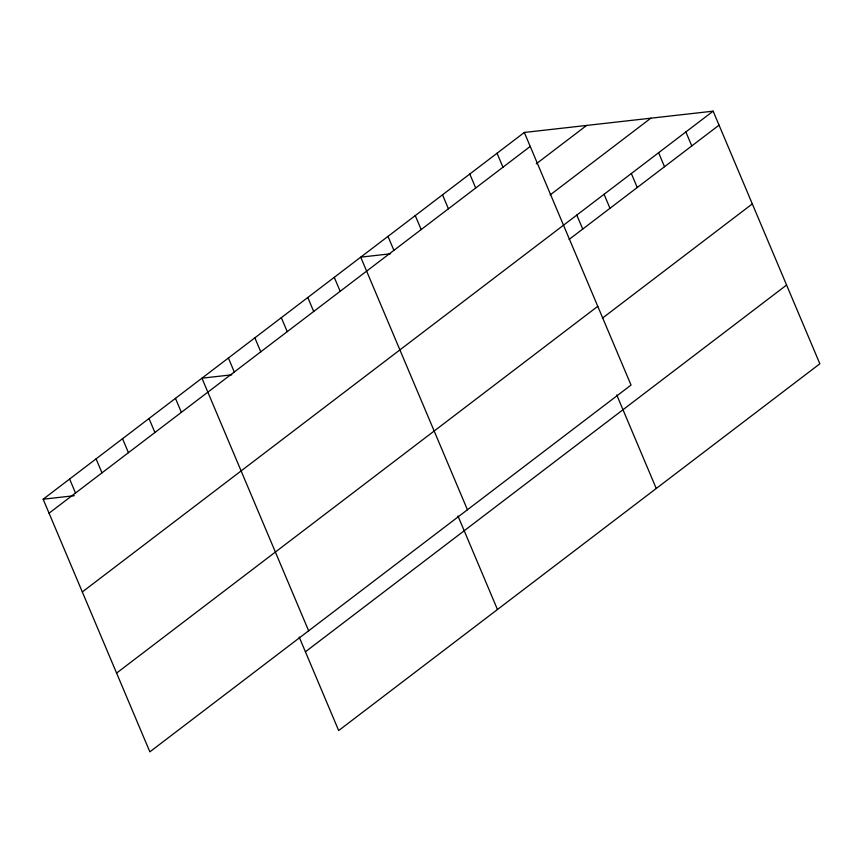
<?xml version="1.0" encoding="UTF-8"?>
<svg xmlns="http://www.w3.org/2000/svg" width="863" height="863" viewBox="0 0 863 863"><rect width="100%" height="100%" fill="white"/><g stroke="black" fill="none" stroke-linecap="round" stroke-linejoin="round"><path stroke-width="1.29" d="M524.326 132.46L631.036 385.071L149.86 751.835L43.15 499.213L524.326 132.46L713.14 111.165L819.85 363.787L338.674 730.54L299.181 637.034M49.051 513.194L530.227 146.44M536.29 163.797L586.635 125.437M550.152 194.93L650.831 118.199M82.319 591.942L713.14 111.165M569.084 239.461L719.052 125.157M116.591 673.086L597.768 306.322M602.342 318.21L752.309 203.905M305.416 651.792L786.581 285.038M390.583 253.787L360.723 257.152L467.433 509.774M231.791 374.822L201.942 378.188L308.641 630.799M43.15 499.213L74.304 495.696M685.869 131.953L691.781 145.933M658.609 152.74L664.51 166.721M631.338 173.517L637.25 187.498M604.078 194.304L609.979 208.285M576.808 215.081L582.719 229.062M616.754 394.984L656.247 488.48M497.056 153.247L502.967 167.228M469.785 174.024L475.696 188.005M442.525 194.811L448.426 208.792M415.254 215.588L421.166 229.569M387.994 236.376L393.895 250.356M457.973 516.009L497.466 609.515M334.261 277.325L340.162 291.306M307.8 297.498L313.701 311.478M281.327 317.67L287.239 331.651M254.865 337.843L260.777 351.824M228.404 358.016L234.305 371.996M175.469 398.361L181.381 412.341M149.008 418.533L154.919 432.514M122.546 438.695L128.447 452.687M96.084 458.868L101.985 472.848M69.612 479.041L75.523 493.021"/></g></svg>
